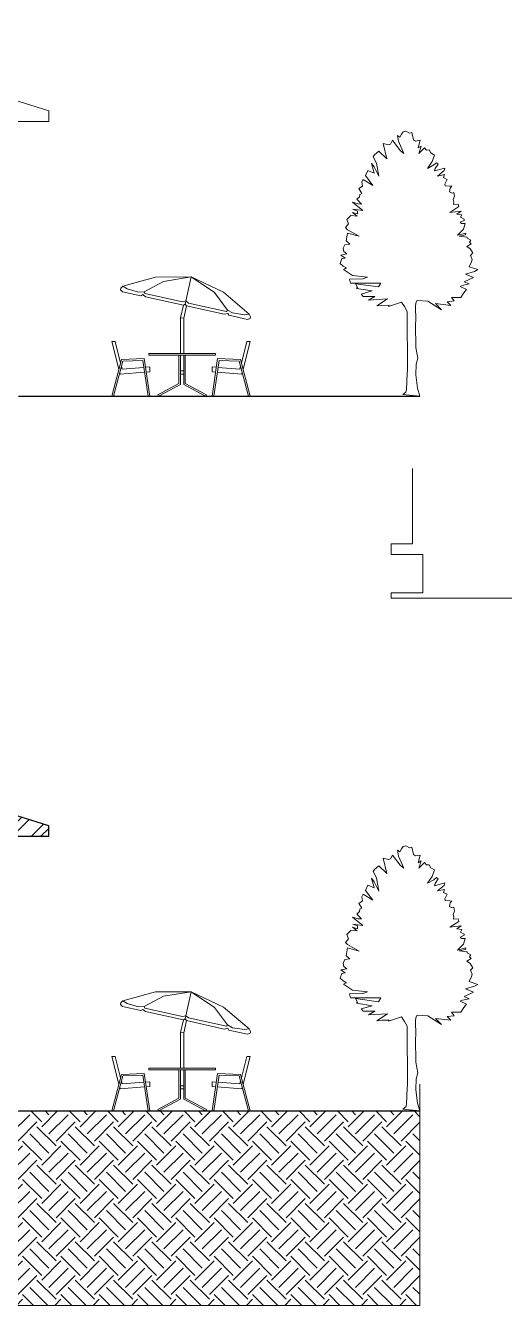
# Model space of a CAD drawing. Header units: millimetres. Extents: x -627 to 20370, y 1538 to 15679.
# Drawn here: x 9471 to 10380, y 8054 to 10481 of the extents above; entities that cross this region are included whole.
import ezdxf

# ---------------------------------------------------------------- set-up
doc = ezdxf.new("R2010")
doc.units = ezdxf.units.MM
doc.layers.add('blue', color=160, linetype='Continuous', lineweight=5)
doc.layers.add('new', color=3, linetype='Continuous', lineweight=30)

# ---------------------------------------------------------------- blocks, each defined once
blk = doc.blocks.new('tree1')
at = {"linetype": 'ByBlock'}
blk.add_lwpolyline([(-0.324, 0.032), (-0.266, 0.078), (-0.252, 0.122), (-0.244, 0.437), (-0.237, 0.48), (-0.243, 1.609), (-0.29, 1.699), (-0.352, 1.786), (-0.595, 1.702), (-0.582, 1.724), (-0.723, 1.721), (-0.819, 1.712), (-0.614, 1.844), (-0.976, 1.822), (-0.854, 1.893), (-1.077, 1.891), (-1.113, 1.937), (-0.905, 1.996), (-1.203, 2.043), (-1.187, 2.064), (-1.22, 2.133), (-0.783, 2.072), (-0.742, 2.145), (-1.316, 2.145), (-1.334, 2.219), (-1.082, 2.225), (-0.994, 2.26), (-1.277, 2.291), (-1.449, 2.403), (-1.425, 2.417), (-1.395, 2.432), (-1.454, 2.469), (-1.51, 2.516), (-1.483, 2.609), (-1.416, 2.618), (-1.498, 2.674), (-1.389, 2.698), (-1.443, 2.743), (-1.455, 2.806), (-1.422, 2.872), (-1.331, 2.884), (-1.4, 2.945), (-1.373, 3.092), (-1.15, 3.034), (-1.376, 3.155), (-1.413, 3.197), (-1.352, 3.267), (-1.384, 3.349), (-1.311, 3.425), (-1.188, 3.415), (-1.282, 3.484), (-1.184, 3.457), (-1.184, 3.511), (-1.274, 3.545), (-1.084, 3.52), (-1.279, 3.679), (-1.174, 3.646), (-1.108, 3.642), (-1.197, 3.735), (-1.146, 3.783), (-1.14, 3.828), (-1.1, 3.846), (-1.159, 3.937), (-1.091, 3.983), (-1.104, 4.064), (-1.076, 4.109), (-0.891, 3.996), (-1.033, 4.184), (-0.986, 4.28), (-0.869, 4.23), (-0.921, 4.414), (-0.868, 4.347), (-0.781, 4.171), (-0.822, 4.422), (-0.887, 4.539), (-0.861, 4.58), (-0.779, 4.648), (-0.627, 4.504), (-0.696, 4.794), (-0.596, 4.769), (-0.555, 4.781), (-0.523, 4.854), (-0.374, 4.659), (-0.307, 4.605), (-0.408, 4.835), (-0.423, 4.947), (-0.378, 4.914), (-0.351, 4.972), (-0.319, 5.017), (-0.264, 5.026), (-0.199, 4.988), (-0.154, 5.004), (-0.122, 4.865), (-0.082, 4.84), (0.003, 4.853), (-0.031, 4.709), (0.027, 4.743), (-0.018, 4.606), (0.087, 4.71), (0.126, 4.666), (0.178, 4.67), (0.205, 4.614), (0.279, 4.573), (0.23, 4.45), (0.146, 4.319), (0.267, 4.385), (0.313, 4.429), (0.348, 4.402), (0.291, 4.316), (0.277, 4.272), (0.472, 4.328), (0.46, 4.278), (0.331, 4.176), (0.468, 4.202), (0.451, 4.145), (0.517, 4.11), (0.473, 4.021), (0.478, 3.99), (0.567, 3.984), (0.605, 3.981), (0.576, 3.946), (0.564, 3.878), (0.611, 3.853), (0.643, 3.864), (0.659, 3.791), (0.632, 3.729), (0.641, 3.681), (0.636, 3.636), (0.727, 3.642), (0.738, 3.596), (0.567, 3.485), (0.784, 3.51), (0.7, 3.452), (0.794, 3.441), (0.769, 3.394), (0.842, 3.356), (0.837, 3.335), (0.764, 3.298), (0.788, 3.273), (0.856, 3.273), (0.83, 3.166), (0.711, 3.052), (0.872, 3.092), (0.866, 3.063), (0.744, 3.038), (0.9, 3.017), (0.9, 3), (0.969, 2.962), (0.942, 2.923), (0.972, 2.891), (0.893, 2.84), (0.953, 2.796), (1.002, 2.718), (0.958, 2.668), (0.99, 2.594), (0.982, 2.549), (0.932, 2.455), (1.098, 2.401), (1.036, 2.368), (0.865, 2.316), (1.018, 2.254), (0.843, 2.172), (0.932, 2.129), (0.809, 2.101), (0.764, 2.081), (0.883, 2.023), (0.832, 1.962), (0.779, 1.875), (0.598, 1.871), (0.652, 1.806), (0.516, 1.789), (0.585, 1.72), (0.297, 1.756), (0.409, 1.639), (0.15, 1.803), (-0.052, 1.816), (-0.08, 1.771), (-0.085, 1.703), (-0.075, 1.445), (-0.085, 1.367), (-0.075, 0.924), (-0.041, 0.724), (-0.072, 0.61), (-0.079, 0.406), (-0.045, 0.151), (0, 0)], close=True, dxfattribs=at)
blk = doc.blocks.new('playa')
at = {"linetype": 'ByBlock'}
for p, q in [((322.982, 381.286), (323.021, 381.323)), ((323.643, 381.493), (323.021, 381.323)), ((323.021, 381.323), (323.103, 381.275)), ((323.428, 381.218), (323.794, 381.414)), ((324.32, 381.497), (323.643, 381.493)), ((323.794, 381.414), (324.32, 381.497)), ((324.32, 381.497), (324.206, 380.984)), ((324.32, 381.497), (324.932, 381.208)), ((324.761, 381.2), (324.32, 381.497)), ((322.976, 381.256), (322.982, 381.286)), ((322.976, 381.256), (323.013, 381.217)), ((323.365, 381.14), (323.013, 381.217)), ((323.103, 381.275), (323.319, 381.211)), ((323.319, 381.211), (323.428, 381.218)), ((323.365, 381.14), (323.401, 381.163)), ((323.401, 381.163), (323.453, 381.12)), ((323.428, 381.218), (323.437, 381.185)), ((323.437, 381.185), (324.154, 381.027)), ((324.171, 380.962), (323.453, 381.12)), ((325.01, 380.868), (324.761, 381.2)), ((324.932, 381.208), (325.423, 380.792)), ((324.118, 380.724), (324.171, 380.962)), ((324.154, 381.027), (324.219, 381.043)), ((324.171, 380.962), (324.206, 380.984)), ((324.229, 380.949), (324.178, 380.718)), ((324.206, 380.984), (324.229, 380.949)), ((324.271, 381.001), (324.219, 381.043)), ((324.229, 380.949), (324.947, 380.79)), ((324.989, 380.842), (324.271, 381.001)), ((325.01, 380.868), (324.989, 380.842)), ((325.106, 380.816), (325.01, 380.868)), ((324.178, 380.718), (324.118, 380.724)), ((324.118, 380.046), (324.118, 380.724)), ((324.178, 380.718), (324.178, 380.046)), ((325.012, 380.806), (324.947, 380.79)), ((325.035, 380.77), (325.012, 380.806)), ((325.035, 380.77), (325.386, 380.693)), ((325.329, 380.782), (325.106, 380.816)), ((325.423, 380.792), (325.329, 380.782)), ((325.437, 380.712), (325.386, 380.693)), ((325.443, 380.742), (325.423, 380.792)), ((325.437, 380.712), (325.443, 380.742)), ((322.813, 380.271), (322.875, 380.271)), ((322.813, 380.271), (322.948, 379.746)), ((322.875, 380.271), (322.979, 379.865)), ((325.376, 380.271), (325.272, 379.865)), ((325.438, 380.271), (325.303, 379.746)), ((325.438, 380.271), (325.376, 380.271)), ((322.997, 379.93), (322.813, 379.236)), ((323.02, 379.902), (322.844, 379.236)), ((322.997, 379.93), (323.429, 379.948)), ((323.02, 379.902), (323.403, 379.916)), ((323.403, 379.916), (323.503, 379.236)), ((323.429, 379.948), (323.533, 379.236)), ((323.518, 380.046), (323.518, 380.016)), ((324.778, 380.046), (323.518, 380.046)), ((323.518, 380.016), (324.778, 380.016)), ((324.088, 379.476), (324.088, 380.016)), ((324.118, 379.458), (324.118, 380.016)), ((324.178, 379.458), (324.178, 380.016)), ((324.208, 379.476), (324.208, 380.016)), ((324.822, 379.948), (324.718, 379.236)), ((324.848, 379.916), (324.748, 379.236)), ((324.778, 380.046), (324.778, 380.016)), ((325.254, 379.93), (324.822, 379.948)), ((325.231, 379.902), (324.848, 379.916)), ((325.231, 379.902), (325.407, 379.236)), ((325.254, 379.93), (325.438, 379.236)), ((322.963, 379.686), (322.971, 379.657)), ((322.971, 379.657), (323.436, 379.693)), ((322.995, 379.805), (323.009, 379.75)), ((323.009, 379.75), (323.423, 379.782)), ((323.453, 379.785), (323.533, 379.791)), ((323.466, 379.695), (323.533, 379.701)), ((323.533, 379.791), (323.533, 379.701)), ((324.118, 379.716), (324.178, 379.716)), ((324.118, 379.656), (324.178, 379.656)), ((324.718, 379.791), (324.718, 379.701)), ((324.798, 379.785), (324.718, 379.791)), ((324.785, 379.695), (324.718, 379.701)), ((325.28, 379.657), (324.815, 379.693)), ((325.242, 379.75), (324.828, 379.782)), ((325.256, 379.805), (325.242, 379.75)), ((325.288, 379.686), (325.28, 379.657)), ((323.688, 379.262), (324.088, 379.476)), ((323.702, 379.236), (324.118, 379.458)), ((324.594, 379.236), (324.178, 379.458)), ((324.608, 379.262), (324.208, 379.476)), ((322.813, 379.236), (322.844, 379.236)), ((323.503, 379.236), (323.533, 379.236)), ((323.702, 379.236), (323.688, 379.262)), ((324.594, 379.236), (324.608, 379.262)), ((324.718, 379.236), (324.748, 379.236)), ((325.407, 379.236), (325.438, 379.236))]:
    blk.add_line(p, q, dxfattribs=at)

msp = doc.modelspace()

# ---------------------------------------------------------------- hatches: boundary and pattern name
at = {"layer": 'blue'}
h = msp.add_hatch(dxfattribs=at)
h.set_pattern_fill('ANSI32', color=256, scale=4)
h.paths.add_polyline_path([(9000.4, 9080.9), (9437.9, 8943.3), (9515.1, 8943.3), (9515.1, 8963.3), (9000.4, 9125.2), (8113.8, 8846.3), (8113.8, 8826.3), (8190.9, 8826.3)])
h = msp.add_hatch(dxfattribs=at)
h.set_pattern_fill('EARTH', color=256, scale=8.1, angle=45)
h.paths.add_polyline_path([(8872.9, 8302.3), (7904.9, 8302.3), (7904.9, 8282.3), (7824.9, 8282.3), (7824.9, 8216.3), (7804.9, 8216.3), (7693.5, 8216.3), (7693.5, 8053.6), (10219.5, 8053.6), (10219.5, 8422.3), (9457.9, 8422.3), (9457.9, 8402.3), (9330.9, 8402.3), (9330.9, 8129.3), (8872.9, 8129.3)])

# ---------------------------------------------------------------- linework, layer by layer
for points in [[(9515.1, 10318.9), (9000.4, 10480.8)], [(9437.9, 10298.9), (9515.1, 10298.9), (9515.1, 10318.9)], [(11044.8, 9394.8), (10205.2, 9394.8), (10165.2, 9394.8), (10165.2, 9404.8), (10225.2, 9404.8), (10225.2, 9477.7), (10165.2, 9477.7), (10165.2, 9497.7), (10205.2, 9497.7), (10205.2, 9640.5)], [(7693.5, 8216.3), (7693.5, 8053.6), (10219.5, 8053.6), (10219.5, 8473.1)]]:
    msp.add_lwpolyline(points, dxfattribs=at)
at = {"layer": 'new'}
for points in [[(9457.9, 9777.9), (10219.5, 9777.9)], [(9515.1, 8963.3), (9000.4, 9125.2)], [(9437.9, 8943.3), (9515.1, 8943.3), (9515.1, 8963.3)], [(9457.9, 8422.3), (10219.5, 8422.3)]]:
    msp.add_lwpolyline(points, dxfattribs=at)

# ---------------------------------------------------------------- block references
at = {"layer": 'blue', "xscale": 100, "yscale": 100, "zscale": 100}
for name, p in [('tree1', (10219.5, 9777.9)), ('playa', (-22646.5, -28145.7)), ('tree1', (10219.5, 8422.3)), ('playa', (-22646.5, -29501.3))]:
    msp.add_blockref(name, p, dxfattribs=at)

doc.saveas('drawing.dxf')
